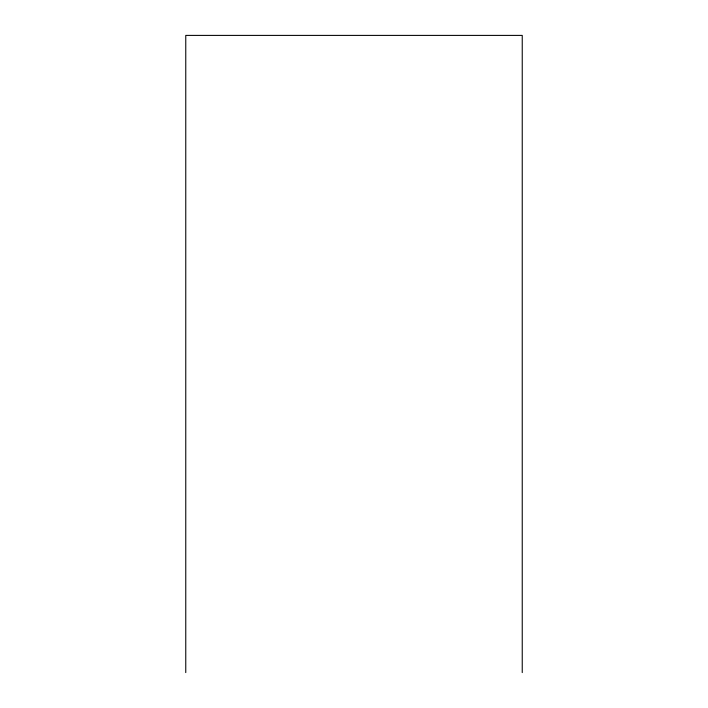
<?xml version="1.0" encoding="UTF-8"?>
<svg xmlns="http://www.w3.org/2000/svg" width="708" height="708" viewBox="0 0 708 708"><rect width="100%" height="100%" fill="white"/><g stroke="black" fill="none" stroke-linecap="round" stroke-linejoin="round"><path stroke-width="1.06" d="M522.239 672.6L522.239 35.4L185.762 35.4L185.762 672.6"/></g></svg>
